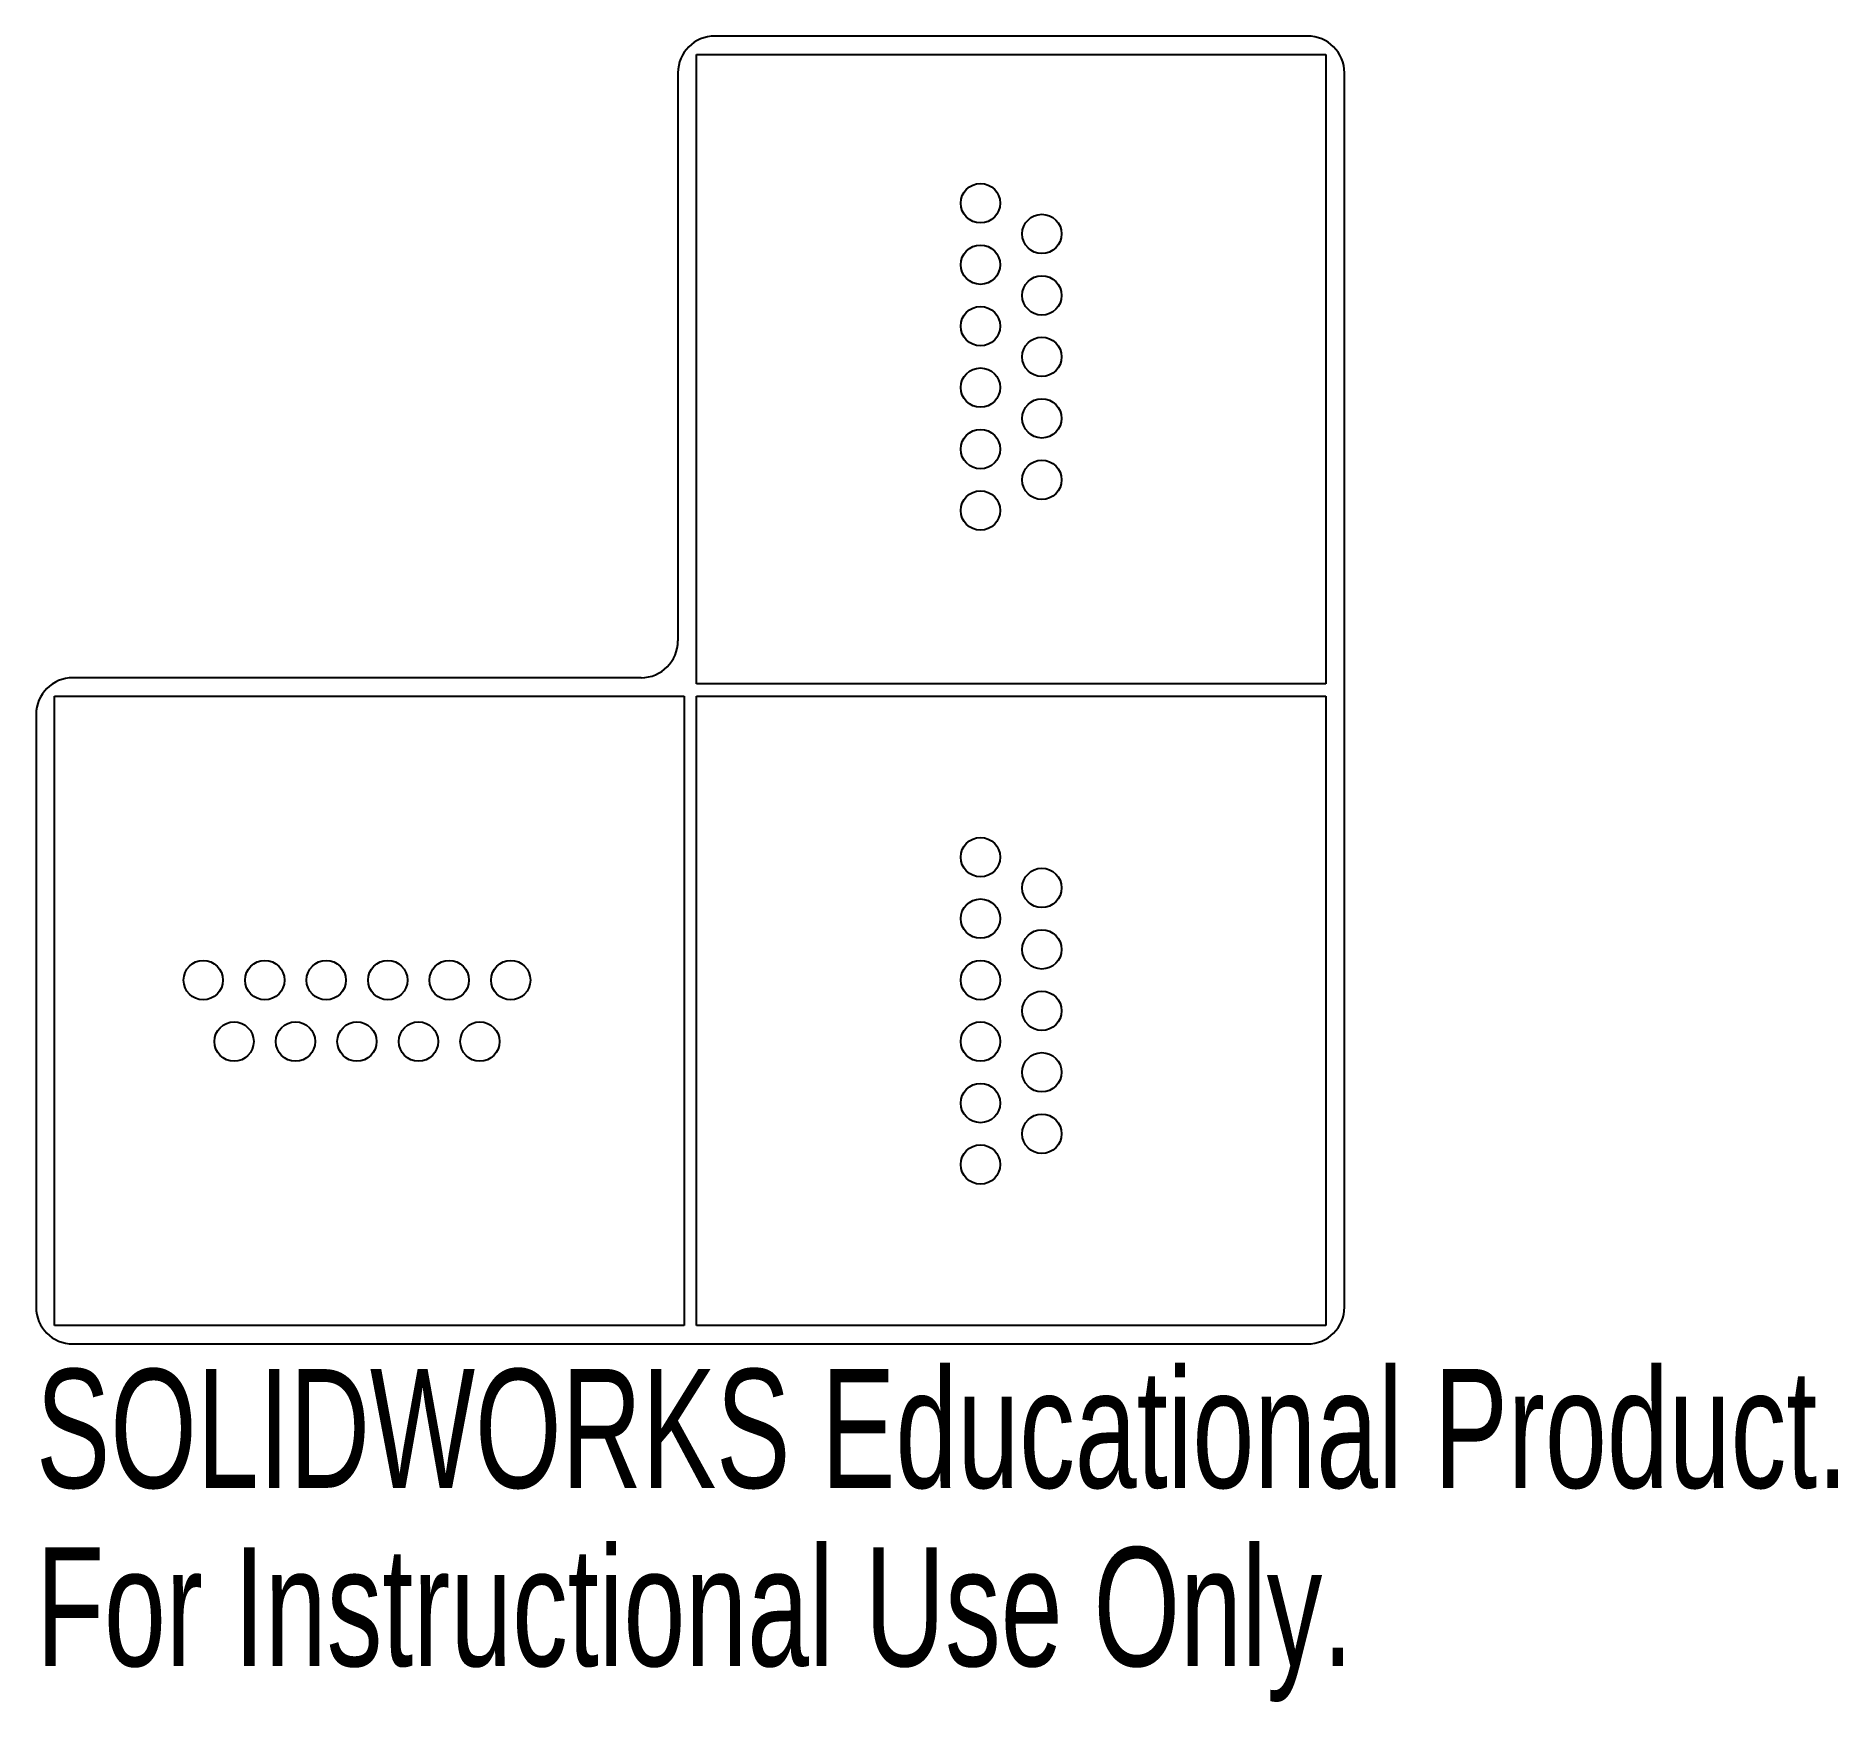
# Model space of a CAD drawing. Header units: millimetres. Extents: x -43 to 30.2, y -26.5 to 41.2.
import ezdxf

# ---------------------------------------------------------------- set-up
doc = ezdxf.new("R2010")
doc.units = ezdxf.units.MM
doc.styles.add('SLDTEXTSTYLE0', font='TXT', dxfattribs={"width": 0.7})

msp = doc.modelspace()

# ---------------------------------------------------------------- linework, layer by layer
at = {"color": 7, "linetype": 'Continuous', "lineweight": 25}
for p, q in [((8.652, 41.212), (-15.448, 41.212)), ((-16.198, 40.462), (9.402, 40.462)), ((-16.198, 14.862), (-16.198, 40.462)), ((9.402, 40.462), (9.402, 14.862)), ((-16.948, 39.712), (-16.948, 16.612)), ((10.152, -10.488), (10.152, 39.712)), ((-18.448, 15.112), (-41.548, 15.112)), ((9.402, 14.862), (-16.198, 14.862)), ((-42.298, 14.362), (-16.698, 14.362)), ((-42.298, -11.238), (-42.298, 14.362)), ((-16.698, 14.362), (-16.698, -11.238)), ((-16.198, -11.238), (-16.198, 14.362)), ((-16.198, 14.362), (9.402, 14.362)), ((9.402, 14.362), (9.402, -11.238)), ((-43.048, 13.612), (-43.048, -10.488)), ((-16.698, -11.238), (-42.298, -11.238)), ((9.402, -11.238), (-16.198, -11.238)), ((-41.548, -11.988), (8.652, -11.988))]:
    msp.add_line(p, q, dxfattribs=at)
for centre in [(-4.648, 34.412), (-2.148, 33.162), (-4.648, 31.912), (-2.148, 30.662), (-4.648, 29.412), (-2.148, 28.162), (-4.648, 26.912), (-2.148, 25.662), (-4.648, 24.412), (-2.148, 23.162), (-4.648, 21.912), (-4.648, 7.812), (-2.148, 6.562), (-4.648, 5.312), (-2.148, 4.062), (-36.248, 2.812), (-33.748, 2.812), (-31.248, 2.812), (-28.748, 2.812), (-26.248, 2.812), (-23.748, 2.812), (-4.648, 2.812), (-2.148, 1.562), (-34.998, 0.312), (-32.498, 0.312), (-29.998, 0.312), (-27.498, 0.312), (-24.998, 0.312), (-4.648, 0.312), (-2.148, -0.938), (-4.648, -2.188), (-2.148, -3.438), (-4.648, -4.688)]:
    msp.add_circle(centre, 0.8, dxfattribs=at)
for centre, start, end in [((-15.448, 39.712), 90, 180), ((8.652, 39.712), 0, 90), ((-18.448, 16.612), 270, 0), ((-41.548, 13.612), 90, 180), ((-41.548, -10.488), 180, 270), ((8.652, -10.488), 270, 0)]:
    msp.add_arc(centre, 1.5, start, end, dxfattribs=at)

# ---------------------------------------------------------------- texts
at = {"color": 7, "linetype": 'Continuous', "char_height": 4.83362, "attachment_point": 1, "style": 'SLDTEXTSTYLE0'}
for s, insert in [('SOLIDWORKS Educational Product.', (-43.048, -13.007)), ('For Instructional Use Only.', (-43.048, -20.258))]:
    msp.add_mtext(s, dxfattribs=dict(at, insert=insert))

doc.saveas('drawing.dxf')
